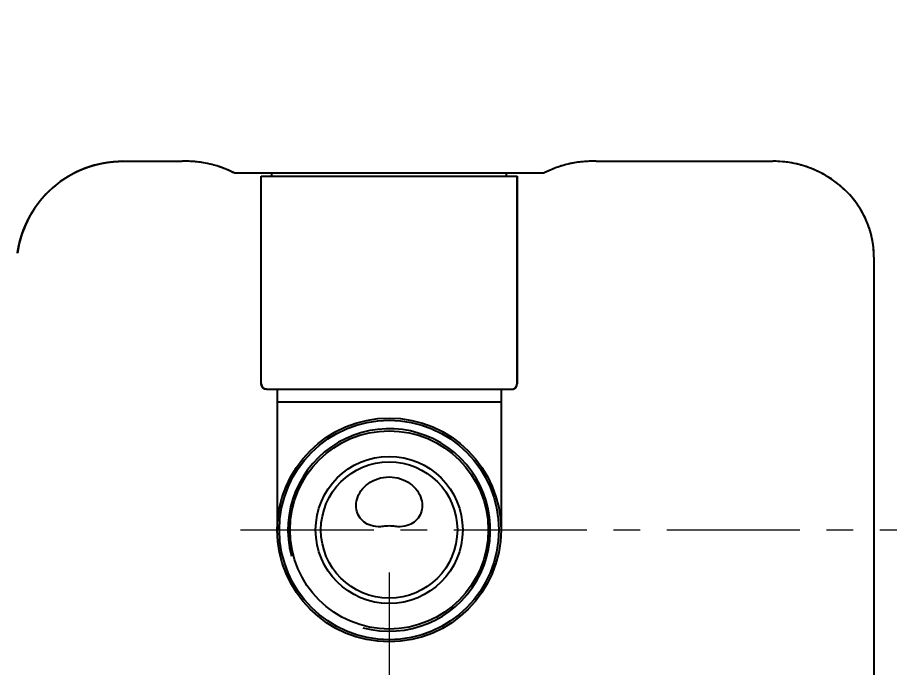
# Model space of a CAD drawing. Extents: x 0 to 1354, y 0 to 992.
# Drawn here: x 704.3 to 786.2, y 354 to 415 of the extents above; entities that cross this region are included whole.
import ezdxf

# ---------------------------------------------------------------- set-up
doc = ezdxf.new("R2010")
doc.units = 0
doc.header["$LTSCALE"] = 10
doc.header["$MEASUREMENT"] = 0
doc.header["$PDMODE"] = 3
doc.header["$PDSIZE"] = -10
doc.linetypes.add('CENTER', pattern=[2, 1.25, -0.25, 0.25, -0.25])
doc.layers.get('0').update_dxf_attribs({"linetype": 'CONTINUOUS'})
doc.layers.get('DEFPOINTS').update_dxf_attribs({"linetype": 'CONTINUOUS'})
doc.layers.add('BODY', color=7, linetype='CONTINUOUS')
doc.layers.add('DEF_LAYER_ASSEM_MEMBER', color=7, linetype='CONTINUOUS')
doc.styles.add('Daelim Dimension', font='')
doc.styles.get('Daelim Dimension').set_extended_font_data('나눔고딕')
doc.dimstyles.new('DEFAULT', dxfattribs={"dimscale": 2, "dimtxt": 2, "dimasz": 2, "dimexe": 0, "dimexo": 2, "dimgap": 1, "dimtad": 1, "dimdec": 1, "dimzin": 9, "dimdsep": 46, "dimtxsty": 'Daelim Dimension', "dimcen": 0.5, "dimclrd": 252, "dimclre": 252, "dimclrt": 3, "dimadec": 1, "dimazin": 0, "dimtfac": 1, "dimtdec": 1, "dimtix": 1, "dimtmove": 0, "dimatfit": 3, "dimfxl": 1, "dimtolj": 1, "dimtzin": 1, "dimlwd": 9, "dimlwe": 9, "dimarcsym": 0})

# ---------------------------------------------------------------- blocks, each defined once
blk = doc.blocks.new('*D3')
at = {"color": 5, "lineweight": 9, "ltscale": 0.5, "transparency": 16777216}
for p, q in [((683.604, 381.492), (636.133, 381.492)), ((636.133, 377.492), (636.133, 303.515)), ((761.388, 299.515), (636.133, 299.515))]:
    blk.add_line(p, q, dxfattribs=at)
at = {"color": 5, "ltscale": 0.5, "transparency": 16777216}
for points in [[(635.467, 377.492), (636.8, 377.492), (636.133, 381.492)], [(635.467, 303.515), (636.8, 303.515), (636.133, 299.515)]]:
    blk.add_solid(points, dxfattribs=at)
at = {"layer": 'DEFPOINTS', "color": 0, "ltscale": 0.5, "transparency": 16777216}
for p in [(687.604, 381.492), (636.133, 299.515), (765.388, 299.515)]:
    blk.add_point(p, dxfattribs=at)
at = {"color": 7, "ltscale": 0.5, "transparency": 16777216, "insert": (628.69, 340.504), "char_height": 10, "attachment_point": 5, "rotation": 90, "style": 'Daelim Dimension'}
blk.add_mtext('\\A1;82', dxfattribs=at)
blk = doc.blocks.new('*D4')
at = {"color": 5, "lineweight": 9, "ltscale": 0.5, "transparency": 16777216}
for p, q in [((687.604, 377.492), (687.604, 269.248)), ((809.215, 294.515), (809.215, 269.248)), ((691.604, 269.248), (805.215, 269.248))]:
    blk.add_line(p, q, dxfattribs=at)
at = {"color": 5, "ltscale": 0.5, "transparency": 16777216}
for points in [[(691.604, 269.915), (691.604, 268.582), (687.604, 269.248)], [(805.215, 269.915), (805.215, 268.582), (809.215, 269.248)]]:
    blk.add_solid(points, dxfattribs=at)
at = {"layer": 'DEFPOINTS', "color": 0, "ltscale": 0.5, "transparency": 16777216}
for p in [(687.604, 381.492), (809.215, 298.515), (809.215, 269.248)]:
    blk.add_point(p, dxfattribs=at)
at = {"color": 7, "ltscale": 0.5, "transparency": 16777216, "insert": (748.41, 276.642), "char_height": 10, "attachment_point": 5, "style": 'Daelim Dimension'}
blk.add_mtext('\\A1;122', dxfattribs=at)
blk = doc.blocks.new('*D5')
at = {"color": 5, "lineweight": 9, "ltscale": 0.5, "transparency": 16777216}
for p, q in [((739.215, 362.915), (739.215, 308.705)), ((743.215, 308.705), (805.215, 308.705)), ((809.215, 292.465), (809.215, 308.705))]:
    blk.add_line(p, q, dxfattribs=at)
at = {"color": 5, "ltscale": 0.5, "transparency": 16777216}
for points in [[(743.215, 309.372), (743.215, 308.038), (739.215, 308.705)], [(805.215, 309.372), (805.215, 308.038), (809.215, 308.705)]]:
    blk.add_solid(points, dxfattribs=at)
at = {"layer": 'DEFPOINTS', "color": 0, "ltscale": 0.5, "transparency": 16777216}
for p in [(739.215, 366.915), (809.215, 308.705), (809.215, 288.465)]:
    blk.add_point(p, dxfattribs=at)
at = {"color": 7, "ltscale": 0.5, "transparency": 16777216, "insert": (774.215, 316.113), "char_height": 10, "attachment_point": 5, "style": 'Daelim Dimension'}
blk.add_mtext('\\A1;70', dxfattribs=at)

msp = doc.modelspace()

# ---------------------------------------------------------------- linework, layer by layer
at = {"color": 7, "linetype": 'Continuous'}
for p, q in [((714.231, 401.515), (719.773, 401.515)), ((758.655, 401.515), (775.215, 401.515)), ((724.672, 400.415), (727.215, 400.415)), ((751.215, 400.415), (753.758, 400.415)), ((727.215, 400.115), (728.215, 400.115)), ((727.215, 380.615), (727.215, 400.115)), ((750.215, 400.115), (751.215, 400.115)), ((751.215, 380.615), (751.215, 400.115)), ((784.715, 392.515), (784.715, 299.515))]:
    msp.add_line(p, q, dxfattribs=at)
at = {"color": 7, "ltscale": 0.5}
for p, q in [((728.215, 400.115), (728.215, 400.415)), ((750.215, 400.115), (750.215, 400.415)), ((728.215, 400.115), (750.215, 400.115))]:
    msp.add_line(p, q, dxfattribs=at)
at = {"color": 7, "linetype": 'Continuous'}
for points, start_tangent, end_tangent in [([(674.609, 397.002), (674.637, 397.205), (674.667, 397.409), (674.698, 397.613), (674.73, 397.817), (674.763, 398.021), (674.798, 398.226), (674.833, 398.43), (674.87, 398.635), (674.907, 398.84), (674.946, 399.046), (674.986, 399.251), (675.027, 399.457), (675.069, 399.663), (675.113, 399.868), (675.157, 400.075), (675.203, 400.281), (675.25, 400.487), (675.298, 400.693), (675.347, 400.9), (675.398, 401.106), (675.449, 401.313), (675.502, 401.52), (675.556, 401.726), (675.611, 401.933), (675.668, 402.14), (675.725, 402.347), (675.784, 402.554), (675.844, 402.761), (675.905, 402.968), (675.968, 403.174), (676.031, 403.381), (676.096, 403.588), (676.162, 403.795), (676.23, 404.002), (676.298, 404.208), (676.368, 404.415), (676.439, 404.622), (676.511, 404.828), (676.584, 405.034), (676.659, 405.241), (676.735, 405.447), (676.812, 405.653), (676.891, 405.858), (676.97, 406.064), (677.051, 406.27), (677.133, 406.475), (677.217, 406.68), (677.301, 406.885), (677.387, 407.09), (677.474, 407.294), (677.563, 407.499), (677.652, 407.703), (677.743, 407.907), (677.835, 408.11), (677.929, 408.313), (678.023, 408.516), (678.119, 408.719), (678.216, 408.921), (678.315, 409.124), (678.414, 409.325), (678.515, 409.527), (678.617, 409.728), (678.721, 409.928), (678.825, 410.129), (678.931, 410.329), (679.038, 410.528), (679.147, 410.727), (679.256, 410.926), (679.367, 411.124), (679.479, 411.322), (679.592, 411.52), (679.707, 411.717), (679.822, 411.913), (679.939, 412.109), (680.058, 412.305), (680.177, 412.5), (680.298, 412.694), (680.419, 412.888), (680.542, 413.082), (680.667, 413.274), (680.792, 413.467), (680.919, 413.658), (681.047, 413.85), (681.176, 414.04), (681.306, 414.23), (681.437, 414.419), (681.57, 414.608), (681.704, 414.796), (681.839, 414.984), (681.975, 415.17), (682.112, 415.356), (682.251, 415.542), (682.39, 415.727), (682.531, 415.911), (682.673, 416.094), (682.816, 416.276), (682.96, 416.458), (683.105, 416.639), (683.252, 416.82), (683.399, 416.999), (683.548, 417.178), (683.698, 417.356), (683.849, 417.533), (684.001, 417.71), (684.154, 417.885), (684.308, 418.06), (684.463, 418.234), (684.619, 418.407), (684.777, 418.579), (684.935, 418.751), (685.095, 418.921), (685.255, 419.091), (685.417, 419.26), (685.579, 419.427), (685.743, 419.594), (685.907, 419.76), (686.073, 419.925), (686.239, 420.089), (686.407, 420.253), (686.575, 420.415), (686.745, 420.576), (686.915, 420.736), (687.087, 420.896), (687.259, 421.054), (687.432, 421.211), (687.606, 421.368), (687.782, 421.523), (687.958, 421.677), (688.135, 421.83), (688.312, 421.982), (688.491, 422.133), (688.671, 422.284), (688.851, 422.433), (689.032, 422.58), (689.214, 422.727), (689.397, 422.873), (689.581, 423.018), (689.766, 423.161), (689.951, 423.304), (690.137, 423.445), (690.324, 423.585), (690.512, 423.725), (690.701, 423.863), (690.89, 423.999), (691.08, 424.135), (691.271, 424.27), (691.462, 424.403), (691.654, 424.535), (691.847, 424.666), (692.041, 424.796), (692.235, 424.925), (692.43, 425.052), (692.626, 425.179), (692.822, 425.304), (693.019, 425.428), (693.216, 425.551), (693.414, 425.672), (693.613, 425.792), (693.812, 425.911), (694.012, 426.029), (694.213, 426.146), (694.414, 426.261), (694.615, 426.376), (694.817, 426.489), (695.02, 426.6), (695.223, 426.711), (695.427, 426.82), (695.631, 426.928), (695.836, 427.035), (696.041, 427.14), (696.246, 427.244), (696.452, 427.347), (696.659, 427.449), (696.866, 427.55), (697.073, 427.649), (697.281, 427.747), (697.489, 427.843), (697.697, 427.939), (697.906, 428.033), (698.115, 428.125), (698.325, 428.217), (698.535, 428.307), (698.745, 428.396), (698.955, 428.484), (699.166, 428.57), (699.377, 428.655), (699.589, 428.739), (699.8, 428.822), (700.012, 428.903), (700.224, 428.983), (700.437, 429.062), (700.649, 429.139), (700.862, 429.215), (701.075, 429.29), (701.288, 429.364), (701.501, 429.436), (701.715, 429.507), (701.929, 429.577), (702.142, 429.645), (702.356, 429.712), (702.57, 429.778), (702.785, 429.843), (702.999, 429.906), (703.213, 429.968), (703.428, 430.029), (703.642, 430.088), (703.857, 430.147), (704.071, 430.204), (704.286, 430.259), (704.501, 430.314), (704.715, 430.367), (704.93, 430.419), (705.145, 430.47), (705.359, 430.519), (705.574, 430.567), (705.788, 430.614), (706.003, 430.66), (706.217, 430.704), (706.432, 430.748), (706.646, 430.79), (706.86, 430.83), (707.074, 430.87), (707.288, 430.908), (707.502, 430.945), (707.716, 430.981), (707.93, 431.016), (708.143, 431.049), (708.357, 431.082), (708.57, 431.113), (708.783, 431.143), (708.996, 431.171), (709.208, 431.199), (709.421, 431.225), (709.633, 431.25), (709.845, 431.274), (710.057, 431.297), (710.268, 431.319), (710.479, 431.339), (710.69, 431.358), (710.901, 431.377), (711.112, 431.394), (711.322, 431.409), (711.532, 431.424), (711.741, 431.438), (711.951, 431.45), (712.16, 431.462), (712.368, 431.472), (712.577, 431.481), (712.785, 431.489), (712.992, 431.496), (713.2, 431.502), (713.407, 431.507), (713.613, 431.511), (713.819, 431.513), (714.025, 431.515), (714.231, 431.515)], (0.137153, 0.99055), (1, 0)), ([(704.325, 392.887), (704.332, 392.938), (704.34, 392.989), (704.348, 393.04), (704.356, 393.091), (704.364, 393.142), (704.372, 393.193), (704.381, 393.244), (704.39, 393.295), (704.4, 393.347), (704.409, 393.398), (704.419, 393.449), (704.43, 393.501), (704.44, 393.552), (704.451, 393.604), (704.462, 393.655), (704.474, 393.707), (704.485, 393.758), (704.497, 393.81), (704.51, 393.862), (704.522, 393.913), (704.535, 393.965), (704.549, 394.016), (704.562, 394.068), (704.576, 394.12), (704.59, 394.172), (704.604, 394.223), (704.619, 394.275), (704.634, 394.327), (704.649, 394.378), (704.665, 394.43), (704.681, 394.482), (704.697, 394.534), (704.714, 394.585), (704.73, 394.637), (704.748, 394.689), (704.765, 394.74), (704.783, 394.792), (704.801, 394.844), (704.819, 394.895), (704.838, 394.947), (704.857, 394.998), (704.876, 395.05), (704.896, 395.101), (704.916, 395.153), (704.936, 395.204), (704.956, 395.255), (704.977, 395.307), (704.998, 395.358), (705.02, 395.409), (705.042, 395.46), (705.064, 395.511), (705.086, 395.562), (705.109, 395.613), (705.132, 395.664), (705.155, 395.715), (705.179, 395.766), (705.203, 395.816), (705.227, 395.867), (705.252, 395.917), (705.277, 395.968), (705.302, 396.018), (705.327, 396.069), (705.353, 396.119), (705.379, 396.169), (705.406, 396.219), (705.433, 396.269), (705.46, 396.318), (705.487, 396.368), (705.515, 396.418), (705.543, 396.467), (705.571, 396.517), (705.6, 396.566), (705.629, 396.615), (705.658, 396.664), (705.687, 396.713), (705.717, 396.762), (705.747, 396.81), (705.778, 396.859), (705.809, 396.907), (705.84, 396.955), (705.871, 397.003), (705.903, 397.051), (705.935, 397.099), (705.967, 397.147), (705.999, 397.194), (706.032, 397.241), (706.065, 397.289), (706.099, 397.336), (706.133, 397.382), (706.167, 397.429), (706.201, 397.476), (706.236, 397.522), (706.271, 397.568), (706.306, 397.614), (706.341, 397.66), (706.377, 397.706), (706.413, 397.751), (706.449, 397.796), (706.486, 397.842), (706.523, 397.886), (706.56, 397.931), (706.597, 397.976), (706.635, 398.02), (706.673, 398.064), (706.711, 398.108), (706.75, 398.152), (706.789, 398.195), (706.828, 398.238), (706.867, 398.281), (706.907, 398.324), (706.947, 398.367), (706.987, 398.409), (707.027, 398.451), (707.068, 398.493), (707.109, 398.535), (707.15, 398.577), (707.191, 398.618), (707.233, 398.659), (707.275, 398.7), (707.317, 398.74), (707.359, 398.781), (707.402, 398.821), (707.445, 398.86), (707.488, 398.9), (707.531, 398.939), (707.575, 398.978), (707.618, 399.017), (707.662, 399.056), (707.707, 399.094), (707.751, 399.132), (707.796, 399.17), (707.841, 399.207), (707.886, 399.245), (707.931, 399.282), (707.977, 399.318), (708.022, 399.355), (708.068, 399.391), (708.114, 399.427), (708.161, 399.463), (708.207, 399.498), (708.254, 399.533), (708.301, 399.568), (708.348, 399.602), (708.395, 399.636), (708.443, 399.67), (708.491, 399.704), (708.539, 399.737), (708.587, 399.77), (708.635, 399.803), (708.683, 399.836), (708.732, 399.868), (708.781, 399.9), (708.829, 399.931), (708.878, 399.963), (708.928, 399.994), (708.977, 400.024), (709.027, 400.055), (709.076, 400.085), (709.126, 400.114), (709.176, 400.144), (709.226, 400.173), (709.276, 400.202), (709.327, 400.231), (709.377, 400.259), (709.428, 400.287), (709.479, 400.314), (709.53, 400.342), (709.581, 400.369), (709.632, 400.395), (709.683, 400.422), (709.735, 400.448), (709.786, 400.473), (709.838, 400.499), (709.889, 400.524), (709.941, 400.549), (709.993, 400.573), (710.045, 400.597), (710.097, 400.621), (710.15, 400.645), (710.202, 400.668), (710.254, 400.691), (710.307, 400.713), (710.359, 400.736), (710.412, 400.758), (710.465, 400.779), (710.517, 400.8), (710.57, 400.821), (710.623, 400.842), (710.676, 400.862), (710.729, 400.882), (710.782, 400.902), (710.835, 400.921), (710.889, 400.94), (710.942, 400.959), (710.995, 400.977), (711.048, 400.996), (711.102, 401.013), (711.155, 401.031), (711.209, 401.048), (711.262, 401.065), (711.316, 401.081), (711.369, 401.097), (711.423, 401.113), (711.476, 401.129), (711.53, 401.144), (711.584, 401.159), (711.637, 401.173), (711.691, 401.188), (711.744, 401.201), (711.798, 401.215), (711.852, 401.228), (711.905, 401.241), (711.959, 401.254), (712.013, 401.266), (712.066, 401.278), (712.12, 401.29), (712.174, 401.302), (712.227, 401.313), (712.281, 401.324), (712.335, 401.334), (712.388, 401.344), (712.442, 401.354), (712.495, 401.364), (712.549, 401.373), (712.602, 401.382), (712.655, 401.391), (712.709, 401.399), (712.762, 401.407), (712.815, 401.415), (712.869, 401.422), (712.922, 401.429), (712.975, 401.436), (713.028, 401.443), (713.081, 401.449), (713.134, 401.455), (713.187, 401.461), (713.24, 401.466), (713.293, 401.471), (713.346, 401.476), (713.398, 401.481), (713.451, 401.485), (713.503, 401.489), (713.556, 401.493), (713.608, 401.496), (713.661, 401.499), (713.713, 401.502), (713.765, 401.505), (713.817, 401.507), (713.869, 401.509), (713.921, 401.511), (713.973, 401.512), (714.025, 401.513), (714.076, 401.514), (714.128, 401.515), (714.179, 401.515), (714.231, 401.515)], (0.137153, 0.99055), (1, 0)), ([(724.672, 400.415), (723.707, 400.847), (722.794, 401.149), (721.945, 401.346), (721.162, 401.461), (720.439, 401.511), (719.773, 401.516)], (-0.889933, 0.456091), (-1, 0.000043)), ([(758.655, 401.516), (758.12, 401.514), (757.537, 401.485), (756.898, 401.414), (756.2, 401.289), (755.443, 401.093), (754.63, 400.81), (753.758, 400.415)], (-1, 0.000332), (-0.889932, -0.456094)), ([(784.715, 392.515), (784.633, 393.713), (784.385, 394.889), (783.974, 396.018), (783.411, 397.078), (782.712, 398.051), (781.891, 398.923), (780.965, 399.682), (779.951, 400.319), (778.862, 400.827), (777.707, 401.202), (776.489, 401.435), (775.215, 401.515)], (0.000898, 1), (-1, -0.000031)), ([(727.715, 380.115), (727.71, 380.115), (727.704, 380.116), (727.699, 380.116), (727.693, 380.116), (727.687, 380.116), (727.682, 380.117), (727.676, 380.117), (727.67, 380.117), (727.665, 380.118), (727.659, 380.119), (727.653, 380.119), (727.647, 380.12), (727.642, 380.121), (727.636, 380.122), (727.63, 380.123), (727.624, 380.124), (727.618, 380.125), (727.613, 380.126), (727.607, 380.127), (727.601, 380.129), (727.595, 380.13), (727.589, 380.132), (727.584, 380.133), (727.578, 380.135), (727.572, 380.136), (727.566, 380.138), (727.56, 380.14), (727.554, 380.142), (727.549, 380.144), (727.543, 380.146), (727.537, 380.148), (727.531, 380.151), (727.525, 380.153), (727.52, 380.155), (727.514, 380.158), (727.508, 380.16), (727.503, 380.163), (727.497, 380.166), (727.491, 380.168), (727.486, 380.171), (727.48, 380.174), (727.474, 380.177), (727.469, 380.18), (727.463, 380.184), (727.458, 380.187), (727.452, 380.19), (727.447, 380.193), (727.442, 380.197), (727.436, 380.2), (727.431, 380.204), (727.426, 380.208), (727.421, 380.212), (727.415, 380.215), (727.41, 380.219), (727.405, 380.223), (727.4, 380.227), (727.395, 380.231), (727.39, 380.236), (727.385, 380.24), (727.38, 380.244), (727.376, 380.248), (727.371, 380.253), (727.366, 380.257), (727.362, 380.262), (727.357, 380.267), (727.353, 380.271), (727.348, 380.276), (727.344, 380.281), (727.34, 380.285), (727.335, 380.29), (727.331, 380.295), (727.327, 380.3), (727.323, 380.305), (727.319, 380.31), (727.315, 380.316), (727.311, 380.321), (727.308, 380.326), (727.304, 380.331), (727.3, 380.337), (727.297, 380.342), (727.293, 380.347), (727.29, 380.353), (727.287, 380.358), (727.283, 380.364), (727.28, 380.369), (727.277, 380.375), (727.274, 380.38), (727.271, 380.386), (727.268, 380.391), (727.265, 380.397), (727.263, 380.403), (727.26, 380.408), (727.258, 380.414), (727.255, 380.42), (727.253, 380.426), (727.25, 380.431), (727.248, 380.437), (727.246, 380.443), (727.244, 380.449), (727.242, 380.455), (727.24, 380.46), (727.238, 380.466), (727.236, 380.472), (727.235, 380.478), (727.233, 380.484), (727.231, 380.49), (727.23, 380.495), (727.228, 380.501), (727.227, 380.507), (727.226, 380.513), (727.225, 380.519), (727.224, 380.524), (727.223, 380.53), (727.222, 380.536), (727.221, 380.542), (727.22, 380.548), (727.219, 380.553), (727.218, 380.559), (727.218, 380.565), (727.217, 380.571), (727.217, 380.576), (727.216, 380.582), (727.216, 380.588), (727.216, 380.593), (727.216, 380.599), (727.215, 380.604), (727.215, 380.61), (727.215, 380.615)], (-1, 0), (0, 1)), ([(750.715, 380.115), (750.721, 380.115), (750.726, 380.116), (750.732, 380.116), (750.738, 380.116), (750.743, 380.116), (750.749, 380.117), (750.754, 380.117), (750.76, 380.117), (750.766, 380.118), (750.772, 380.119), (750.777, 380.119), (750.783, 380.12), (750.789, 380.121), (750.795, 380.122), (750.8, 380.123), (750.806, 380.124), (750.812, 380.125), (750.818, 380.126), (750.824, 380.127), (750.83, 380.129), (750.835, 380.13), (750.841, 380.132), (750.847, 380.133), (750.853, 380.135), (750.859, 380.136), (750.864, 380.138), (750.87, 380.14), (750.876, 380.142), (750.882, 380.144), (750.888, 380.146), (750.894, 380.148), (750.899, 380.151), (750.905, 380.153), (750.911, 380.155), (750.917, 380.158), (750.922, 380.16), (750.928, 380.163), (750.934, 380.166), (750.939, 380.168), (750.945, 380.171), (750.95, 380.174), (750.956, 380.177), (750.962, 380.18), (750.967, 380.184), (750.973, 380.187), (750.978, 380.19), (750.983, 380.193), (750.989, 380.197), (750.994, 380.2), (750.999, 380.204), (751.005, 380.208), (751.01, 380.212), (751.015, 380.215), (751.02, 380.219), (751.025, 380.223), (751.03, 380.227), (751.035, 380.231), (751.04, 380.236), (751.045, 380.24), (751.05, 380.244), (751.055, 380.248), (751.06, 380.253), (751.064, 380.257), (751.069, 380.262), (751.073, 380.267), (751.078, 380.271), (751.082, 380.276), (751.087, 380.281), (751.091, 380.285), (751.095, 380.29), (751.099, 380.295), (751.103, 380.3), (751.107, 380.305), (751.111, 380.31), (751.115, 380.316), (751.119, 380.321), (751.123, 380.326), (751.127, 380.331), (751.13, 380.337), (751.134, 380.342), (751.137, 380.347), (751.141, 380.353), (751.144, 380.358), (751.147, 380.364), (751.15, 380.369), (751.153, 380.375), (751.156, 380.38), (751.159, 380.386), (751.162, 380.391), (751.165, 380.397), (751.168, 380.403), (751.17, 380.408), (751.173, 380.414), (751.175, 380.42), (751.178, 380.426), (751.18, 380.431), (751.182, 380.437), (751.185, 380.443), (751.187, 380.449), (751.189, 380.455), (751.191, 380.46), (751.192, 380.466), (751.194, 380.472), (751.196, 380.478), (751.198, 380.484), (751.199, 380.49), (751.201, 380.495), (751.202, 380.501), (751.203, 380.507), (751.205, 380.513), (751.206, 380.519), (751.207, 380.524), (751.208, 380.53), (751.209, 380.536), (751.21, 380.542), (751.211, 380.548), (751.211, 380.553), (751.212, 380.559), (751.213, 380.565), (751.213, 380.571), (751.214, 380.576), (751.214, 380.582), (751.214, 380.588), (751.215, 380.593), (751.215, 380.599), (751.215, 380.604), (751.215, 380.61), (751.215, 380.615)], (1, 0), (0, 1))]:
    msp.add_spline(points, degree=3, dxfattribs=dict(at, start_tangent=start_tangent, end_tangent=end_tangent))
at = {"layer": 'BODY', "color": 1, "linetype": 'CENTER', "lineweight": 5}
msp.add_line((725.272, 366.915), (911.7, 366.915), dxfattribs=at)
at = {"layer": 'DEF_LAYER_ASSEM_MEMBER', "color": 7, "linetype": 'Continuous'}
for p, q in [((714.231, 401.515), (719.773, 401.515)), ((758.655, 401.515), (775.215, 401.515)), ((724.672, 400.415), (728.215, 400.415)), ((728.215, 400.415), (753.758, 400.415)), ((727.215, 380.615), (727.215, 400.115)), ((727.215, 400.115), (728.215, 400.115)), ((750.215, 400.115), (751.215, 400.115)), ((751.215, 400.115), (751.215, 380.615)), ((784.715, 392.515), (784.715, 299.515)), ((727.715, 380.115), (750.715, 380.115)), ((728.715, 380.115), (728.715, 366.915)), ((749.715, 380.115), (749.715, 366.915))]:
    msp.add_line(p, q, dxfattribs=at)
at = {"layer": 'DEF_LAYER_ASSEM_MEMBER', "color": 9, "linetype": 'Continuous'}
msp.add_line((749.715, 378.915), (728.715, 378.915), dxfattribs=at)
at = {"layer": 'DEF_LAYER_ASSEM_MEMBER', "color": 7, "linetype": 'Continuous'}
for radius in [10.5, 10.3, 9.3, 6.9, 6.4]:
    msp.add_circle((739.215, 366.915), radius, dxfattribs=at)
for centre, radius, start, end in [((714.231, 391.515), 40, 90, 172.11686), ((714.231, 391.515), 10, 90, 172.11686), ((727.715, 380.615), 0.5, 180, 270), ((750.715, 380.615), 0.5, 270, 0)]:
    msp.add_arc(centre, radius, start, end, dxfattribs=at)
at = {"layer": 'DEF_LAYER_ASSEM_MEMBER', "color": 2, "linetype": 'Continuous'}
msp.add_arc((739.215, 366.915), 9.5, 254.99997, 195.00001, dxfattribs=at)
at = {"layer": 'DEF_LAYER_ASSEM_MEMBER', "color": 7, "linetype": 'Continuous'}
for points, start_tangent, end_tangent in [([(724.672, 400.415), (723.509, 400.921), (722.292, 401.275), (721.04, 401.473), (720.407, 401.511), (719.773, 401.516)], (-0.889933, 0.456091), (-1, 0.000043)), ([(758.655, 401.516), (758.021, 401.511), (757.388, 401.472), (756.137, 401.275), (754.92, 400.921), (753.758, 400.415)], (-1, 0.000332), (-0.889932, -0.456094)), ([(784.715, 392.515), (784.526, 394.32), (783.963, 396.044), (783.052, 397.613), (781.844, 398.966), (780.397, 400.06), (778.77, 400.863), (777.022, 401.352), (775.215, 401.515)], (0.000898, 1), (-1, -0.000031)), ([(737.325, 367.395), (736.735, 367.772), (736.319, 368.332), (736.125, 369.03), (736.199, 369.807), (736.568, 370.581), (737.233, 371.256), (738.15, 371.723), (739.215, 371.89)], (-0.922523, 0.385943), (1, 0)), ([(739.215, 371.89), (740.281, 371.723), (741.198, 371.256), (741.863, 370.581), (742.232, 369.806), (742.305, 369.03), (742.112, 368.332), (741.695, 367.772), (741.104, 367.394)], (1, 0), (-0.922653, -0.38563)), ([(739.215, 367.29), (738.647, 367.241), (738.171, 367.22), (737.325, 367.395)], (-1, 0), (-0.922523, 0.385943)), ([(741.104, 367.394), (740.259, 367.22), (739.783, 367.242), (739.215, 367.29)], (-0.922653, -0.38563), (-1, 0))]:
    msp.add_spline(points, degree=3, dxfattribs=dict(at, start_tangent=start_tangent, end_tangent=end_tangent))

# ---------------------------------------------------------------- dimensions: what is measured, and where the dimension line sits
at = {"color": 5, "ltscale": 0.5}
dim = msp.add_linear_dim(base=(636.133, 299.515), p1=(687.604, 381.492), p2=(765.388, 299.515), angle=90, dimstyle='DEFAULT', override={"dimtxt": 5, "dimdec": 0, "dimclrd": 5, "dimclre": 5, "dimclrt": 7}, dxfattribs=at)
dim.commit()
dim.dimension.update_dxf_attribs({"geometry": '*D3', "text_midpoint": (628.69, 340.504)})
for base, p1, p2, picture, middle in [((809.215, 269.248), (687.604, 381.492), (809.215, 298.515), '*D4', (748.41, 276.642)), ((809.215, 308.705), (739.215, 366.915), (809.215, 288.465), '*D5', (774.215, 316.113))]:
    dim = msp.add_linear_dim(base=base, p1=p1, p2=p2, dimstyle='DEFAULT', override={"dimtxt": 5, "dimdec": 0, "dimclrd": 5, "dimclre": 5, "dimclrt": 7}, dxfattribs=at)
    dim.commit()
    dim.dimension.update_dxf_attribs({"geometry": picture, "text_midpoint": middle})

doc.saveas('drawing.dxf')
